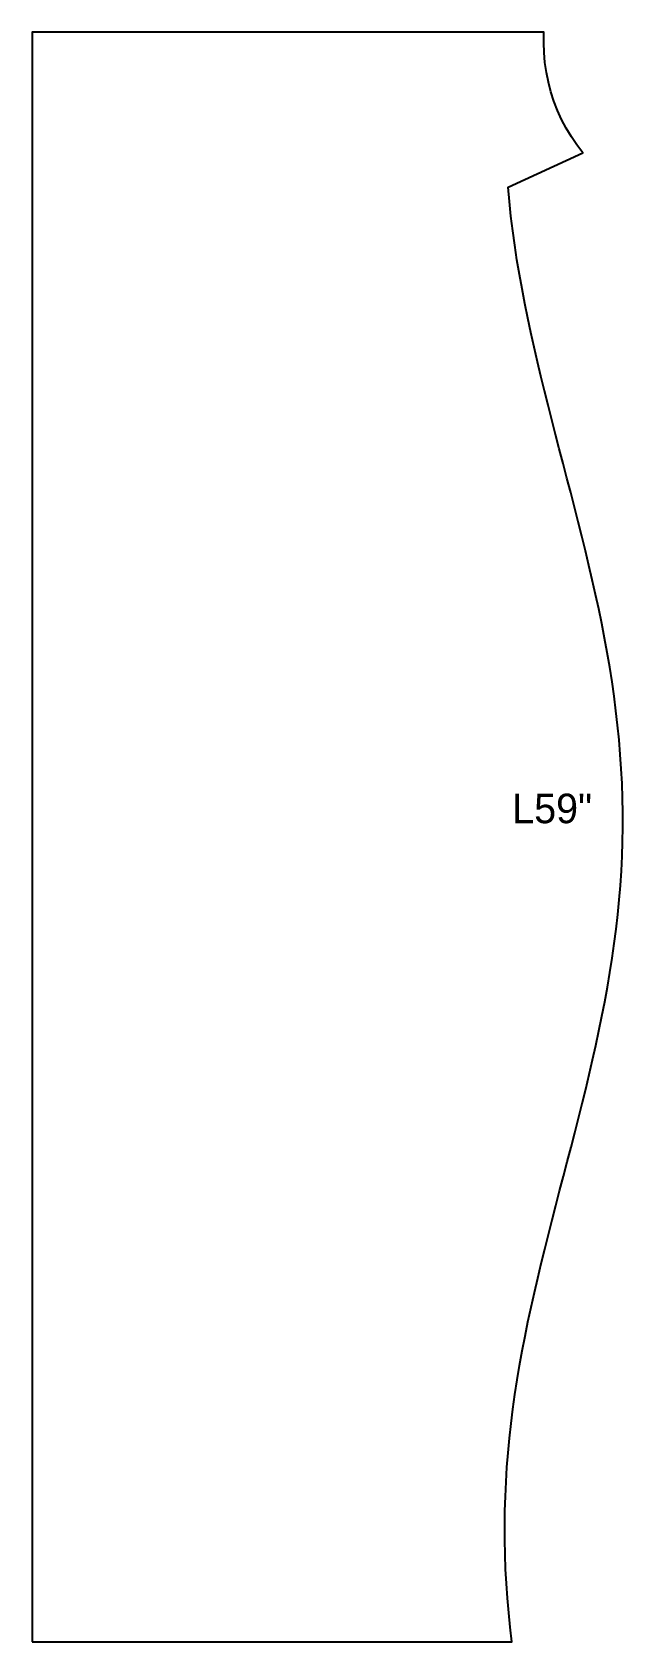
# Model space of a CAD drawing. Header units: inches. Extents: x 0 to 10, y 0 to 27.2.
import ezdxf
from ezdxf.enums import TextEntityAlignment as Align

# ---------------------------------------------------------------- set-up
doc = ezdxf.new("R2010")
doc.units = ezdxf.units.IN

msp = doc.modelspace()

# ---------------------------------------------------------------- linework, layer by layer
at = {"layer": 'OUTLINE'}
msp.add_lwpolyline([(0, 0), (8.121, 0), (8.092, 0.246), (8.067, 0.492), (8.046, 0.739), (8.029, 0.985), (8.015, 1.231), (8.006, 1.477), (8.001, 1.724), (8, 1.97), (8.003, 2.216), (8.011, 2.462), (8.022, 2.709), (8.038, 2.955), (8.057, 3.201), (8.081, 3.447), (8.108, 3.693), (8.139, 3.94), (8.173, 4.186), (8.211, 4.432), (8.253, 4.678), (8.297, 4.925), (8.344, 5.171), (8.394, 5.417), (8.447, 5.663), (8.502, 5.91), (8.559, 6.156), (8.617, 6.402), (8.678, 6.648), (8.739, 6.894), (8.802, 7.141), (8.866, 7.387), (8.93, 7.633), (8.994, 7.879), (9.059, 8.126), (9.123, 8.372), (9.186, 8.618), (9.249, 8.864), (9.311, 9.111), (9.372, 9.357), (9.431, 9.603), (9.488, 9.849), (9.543, 10.095), (9.596, 10.342), (9.647, 10.588), (9.694, 10.834), (9.739, 11.08), (9.781, 11.327), (9.82, 11.573), (9.855, 11.819), (9.887, 12.065), (9.915, 12.312), (9.939, 12.558), (9.959, 12.804), (9.975, 13.05), (9.987, 13.296), (9.996, 13.543), (10, 13.789), (9.999, 14.035), (9.995, 14.281), (9.987, 14.528), (9.974, 14.774), (9.957, 15.02), (9.937, 15.266), (9.912, 15.513), (9.884, 15.759), (9.852, 16.005), (9.817, 16.251), (9.778, 16.497), (9.736, 16.744), (9.691, 16.99), (9.643, 17.236), (9.592, 17.482), (9.539, 17.729), (9.483, 17.975), (9.426, 18.221), (9.367, 18.467), (9.306, 18.714), (9.244, 18.96), (9.181, 19.206), (9.117, 19.452), (9.053, 19.698), (8.989, 19.945), (8.924, 20.191), (8.86, 20.437), (8.797, 20.683), (8.734, 20.93), (8.673, 21.176), (8.612, 21.422), (8.554, 21.668), (8.497, 21.915), (8.443, 22.161), (8.39, 22.407), (8.34, 22.653), (8.293, 22.899), (8.249, 23.146), (8.208, 23.392), (8.171, 23.638), (8.136, 23.884), (8.106, 24.131), (8.079, 24.377), (8.056, 24.623), (9.323, 25.204), (9.222, 25.337), (9.128, 25.476), (9.042, 25.621), (8.964, 25.769), (8.895, 25.922), (8.834, 26.079), (8.782, 26.238), (8.739, 26.401), (8.706, 26.565), (8.681, 26.731), (8.666, 26.899), (8.66, 27.066), (8.664, 27.234), (8.665, 27.245), (0, 27.245)], close=True, dxfattribs=at)

# ---------------------------------------------------------------- texts
at = {"layer": 'LABELS'}
msp.add_text('L59"', height=0.5, dxfattribs=at).set_placement((8.803, 14.106), align=Align.MIDDLE_CENTER)

doc.saveas('drawing.dxf')
